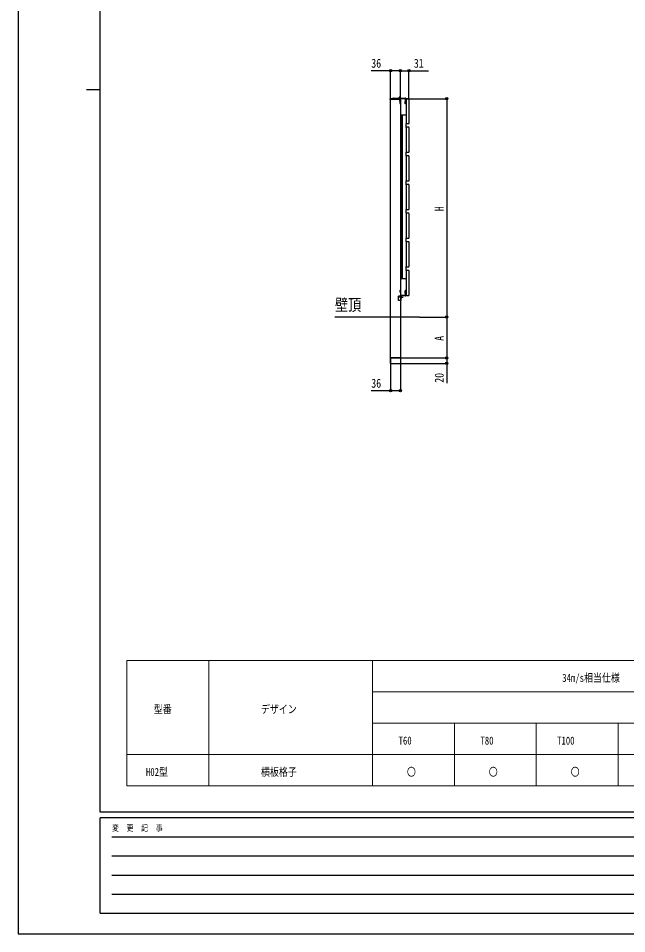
# Model space of a CAD drawing. Units: millimetres, scale not verified. Extents: x -4205 to 4205, y -2970 to 2970.
# Drawn here: x -4205 to -1976, y -2970 to 386 of the extents above; entities that cross this region are included whole.
import ezdxf
from ezdxf.enums import TextEntityAlignment as Align

# ---------------------------------------------------------------- set-up
doc = ezdxf.new("R2010")
doc.units = ezdxf.units.MM
doc.header["$LTSCALE"] = 10
doc.layers.add('0-1_TABLE1', color=7, linetype='Continuous', lineweight=18)
for name, color, linetype in [('0-2_USER1', 3, 'Continuous'), ('0-3_YKK_A1', 4, 'Continuous'), ('0-4_YKK_D', 6, 'Continuous'), ('0-5_YKK_ZWAK', 7, 'Continuous')]:
    doc.layers.add(name, color=color, linetype=linetype)
doc.styles.add('ＭＳ ゴシック', font='')
doc.styles.get('ＭＳ ゴシック').set_extended_font_data('MS Gothic')

msp = doc.modelspace()

# ---------------------------------------------------------------- linework, layer by layer
at = {"layer": '0-1_TABLE1'}
for p, q in [((-3807.37, -1968.12), (92.63, -1968.12)), ((-3807.37, -1968.12), (-3807.37, -2428.12)), ((-3507.37, -1968.12), (-3507.37, -2428.12)), ((-2907.37, -1968.12), (-2907.37, -2428.12)), ((-2907.37, -2083.12), (92.63, -2083.12)), ((-2907.37, -2198.12), (92.63, -2198.12)), ((-2607.37, -2198.12), (-2607.37, -2428.12)), ((-2307.37, -2198.12), (-2307.37, -2428.12)), ((-2007.37, -2198.12), (-2007.37, -2428.12)), ((-3807.37, -2313.12), (92.63, -2313.12)), ((-3807.37, -2428.12), (92.63, -2428.12))]:
    msp.add_line(p, q, dxfattribs=at)
at = {"layer": '0-3_YKK_A1'}
for p, q in [((-2842.89, 87.66), (-2842.89, 90.66)), ((-2809.09, 87.66), (-2842.89, 87.66)), ((-2841.69, 91.86), (-2787.92, 91.86)), ((-2840.89, -709.54), (-2840.89, 87.36)), ((-2831.89, 92.86), (-2787.92, 92.86)), ((-2804.11, 91.86), (-2812.06, 91.86)), ((-2810.16, 93.94), (-2809.23, 92.08)), ((-2809.23, 92.08), (-2808.09, 91.47)), ((-2809.09, 87.66), (-2804.89, 91.86)), ((-2808.51, 94.35), (-2808.51, 93.46)), ((-2808.09, 98.88), (-2808.09, 80.11)), ((-2808.09, 95.36), (-2808.09, 89.72)), ((-2787.41, 90.66), (-2806.09, 90.66)), ((-2805.34, 89.96), (-2805.34, 30.96)), ((-2804.89, 90.36), (-2804.89, -632.54)), ((-2804.89, 71.79), (-2804.89, 79.74)), ((-2784.44, 90.96), (-2804.34, 90.96)), ((-2785.72, 89.59), (-2786.35, 71.63)), ((-2784.73, 89.55), (-2785.21, 75.6)), ((-2784.19, 89.47), (-2784.19, 0.46)), ((-2774.59, 90.46), (-2783.19, 90.46)), ((-2773.59, 0.46), (-2773.59, 89.47)), ((-2784.44, 29.96), (-2804.34, 29.96)), ((-2802.09, -569.04), (-2802.09, 29.96)), ((-2797.69, -569.02), (-2797.69, 29.98)), ((-2797.39, -569.04), (-2797.39, 29.96)), ((-2784.19, -15.03), (-2784.19, -104.04)), ((-2783.89, -14.32), (-2783.89, -0.25)), ((-2783.19, -0.54), (-2774.59, -0.54)), ((-2774.59, -14.04), (-2783.19, -14.04)), ((-2773.59, -104.04), (-2773.59, -15.03)), ((-2784.19, -120.03), (-2784.19, -209.04)), ((-2783.89, -119.32), (-2783.89, -104.75)), ((-2783.19, -105.04), (-2774.59, -105.04)), ((-2774.59, -119.04), (-2783.19, -119.04)), ((-2773.59, -209.04), (-2773.59, -120.03)), ((-2784.19, -225.03), (-2784.19, -314.04)), ((-2783.89, -224.32), (-2783.89, -209.75)), ((-2783.19, -210.04), (-2774.59, -210.04)), ((-2774.59, -224.04), (-2783.19, -224.04)), ((-2773.59, -314.04), (-2773.59, -225.03)), ((-2784.19, -330.03), (-2784.19, -419.04)), ((-2783.89, -329.32), (-2783.89, -314.75)), ((-2783.19, -315.04), (-2774.59, -315.04)), ((-2774.59, -329.04), (-2783.19, -329.04)), ((-2773.59, -419.04), (-2773.59, -330.03)), ((-2784.19, -435.03), (-2784.19, -524.04)), ((-2783.89, -434.32), (-2783.89, -419.75)), ((-2783.19, -420.04), (-2774.59, -420.04)), ((-2774.59, -434.04), (-2783.19, -434.04)), ((-2773.59, -524.04), (-2773.59, -435.03)), ((-2783.89, -539.32), (-2783.89, -524.75)), ((-2783.19, -525.04), (-2774.59, -525.04)), ((-2805.34, -570.04), (-2805.34, -629.04)), ((-2784.44, -569.04), (-2804.34, -569.04)), ((-2784.19, -540.03), (-2784.19, -629.04)), ((-2774.59, -539.04), (-2783.19, -539.04)), ((-2773.59, -629.04), (-2773.59, -540.03)), ((-2811.89, -648.5), (-2811.89, -632.5)), ((-2802.89, -632.5), (-2811.89, -632.5)), ((-2795.39, -637.54), (-2808.43, -637.54)), ((-2804.89, -618.81), (-2804.89, -610.86)), ((-2804.89, -632.5), (-2804.89, -632)), ((-2804.89, -632.54), (-2804.89, -648.54)), ((-2784.44, -630.04), (-2804.34, -630.04)), ((-2802.89, -648.5), (-2802.89, -632)), ((-2802.89, -633.29), (-2802.89, -639.54)), ((-2802.89, -633.29), (-2802.38, -633.29)), ((-2802.89, -641.79), (-2802.89, -635.54)), ((-2802.39, -629.5), (-2786.49, -629.5)), ((-2786.49, -631.5), (-2802.39, -631.5)), ((-2802.38, -633.29), (-2802.38, -639.54)), ((-2802.38, -641.79), (-2802.38, -635.54)), ((-2787.29, -615.5), (-2786.69, -610.5)), ((-2786.49, -629.5), (-2787.29, -615.5)), ((-2784.7, -610.74), (-2786.69, -610.5)), ((-2785.28, -615.57), (-2784.7, -610.74)), ((-2784.49, -629.39), (-2785.28, -615.57)), ((-2783.19, -630.04), (-2774.59, -630.04)), ((-2802.89, -648.5), (-2811.89, -648.5)), ((-2804.89, -648.54), (-2804.89, -709.54)), ((-2802.89, -641.79), (-2802.38, -641.79)), ((-2735.55, -709.54), (-3044.76, -709.54)), ((-2804.89, -709.54), (-2804.89, -859.54)), ((-2804.69, -860.54), (-2841.09, -860.54)), ((-2841.09, -879.54), (-2804.69, -879.54))]:
    msp.add_line(p, q, dxfattribs=at)
for points in [[(-2807.66, 94.35), (-2807.66, 93.46), (-2808.51, 93.46)], [(-2806.01, 93.94), (-2806.94, 92.08), (-2808.09, 91.47)], [(-2806.96, 77.84), (-2805.1, 76.91), (-2804.49, 75.76)], [(-2806.96, 73.69), (-2805.1, 74.62), (-2804.49, 75.76)], [(-2786.35, 71.63), (-2787.55, 71.68), (-2786.91, 90.15)], [(-2806.96, -612.76), (-2805.1, -613.69), (-2804.49, -614.84)], [(-2806.96, -616.91), (-2805.1, -615.98), (-2804.49, -614.84)], [(-2800.79, -635.46), (-2802.7, -636.39), (-2803.31, -637.54)], [(-2800.79, -639.61), (-2802.7, -638.68), (-2803.31, -637.54)], [(-2804.89, -859.54), (-2840.89, -859.54), (-2840.89, -709.54)], [(-2841.09, -879.54), (-2841.09, -859.54), (-2804.69, -859.54), (-2804.69, -879.54)]]:
    msp.add_lwpolyline(points, dxfattribs=at)
for centre, radius, start, end in [((-2841.69, 90.66), 1.2, 90, 180), ((-2831.89, 91.86), 1, 90, 180), ((-2812.06, 92.14), 0.274, 142.28591, 270), ((-2808.09, 89.06), 5.3, 94.59941, 142.28591), ((-2808.09, 89.06), 5.3, 37.71409, 85.40059), ((-2802.09, 75.76), 5.3, 127.71409, 232.28591), ((-2804.34, 89.96), 1, 90, 180), ((-2805.16, 79.74), 0.274, 0, 127.71409), ((-2805.16, 71.79), 0.274, 232.28591, 0), ((-2804.11, 92.14), 0.274, 270, 37.71409), ((-2787.92, 89.66), 3.2, 358, 90), ((-2787.92, 89.66), 2.2, 358, 90), ((-2787.41, 90.16), 0.5, 358, 90), ((-2786.21, 75.63), 1, 268, 358), ((-2784.44, 89.96), 1, 25.92781, 90), ((-2804.34, 30.96), 1, 180, 270), ((-2784.44, 30.96), 1, 270, 284.47751), ((-2804.34, -570.04), 1, 90, 180), ((-2784.44, -570.04), 1, 75.52249, 90), ((-2802.09, -614.84), 5.3, 127.71409, 232.28591), ((-2804.34, -629.04), 1, 180, 270), ((-2805.16, -610.86), 0.274, 0, 127.71409), ((-2805.16, -618.81), 0.274, 232.28591, 0), ((-2802.39, -632), 2.5, 90, 180), ((-2802.39, -632), 0.5, 90, 180), ((-2805.92, -637.54), 5.53, 43.21261, 50.20587), ((-2805.92, -637.54), 5.53, 316.78739, 43.21261), ((-2786.49, -629.5), 2, 270, 3.27049), ((-2784.44, -629.04), 1, 270, 296.38953), ((-2805.92, -637.54), 5.53, 309.79413, 316.78739)]:
    msp.add_arc(centre, radius, start, end, dxfattribs=at)
for centre, major_axis in [((-2783.19, 89.46), (-0.71, 0.71)), ((-2774.59, 89.46), (0.71, 0.71)), ((-2783.19, 0.47), (-0.71, -0.71)), ((-2774.59, 0.47), (0.71, -0.71)), ((-2783.19, -15.04), (-0.71, 0.71)), ((-2774.59, -15.04), (0.71, 0.71)), ((-2783.19, -104.03), (-0.71, -0.71)), ((-2783.19, -120.04), (-0.71, 0.71)), ((-2774.59, -104.03), (0.71, -0.71)), ((-2774.59, -120.04), (0.71, 0.71)), ((-2783.19, -209.03), (-0.71, -0.71)), ((-2783.19, -225.04), (-0.71, 0.71)), ((-2774.59, -209.03), (0.71, -0.71)), ((-2774.59, -225.04), (0.71, 0.71)), ((-2783.19, -314.03), (-0.71, -0.71)), ((-2783.19, -330.04), (-0.71, 0.71)), ((-2774.59, -314.03), (0.71, -0.71)), ((-2774.59, -330.04), (0.71, 0.71)), ((-2783.19, -419.03), (-0.71, -0.71)), ((-2783.19, -435.04), (-0.71, 0.71)), ((-2774.59, -419.03), (0.71, -0.71)), ((-2774.59, -435.04), (0.71, 0.71)), ((-2783.19, -524.03), (-0.71, -0.71)), ((-2774.59, -524.03), (0.71, -0.71)), ((-2783.19, -540.04), (-0.71, 0.71)), ((-2774.59, -540.04), (0.71, 0.71)), ((-2783.19, -629.03), (-0.71, -0.71)), ((-2774.59, -629.03), (0.71, -0.71))]:
    msp.add_ellipse(centre, major_axis=major_axis, ratio=0.99628, start_param=5.4996506, end_param=7.06672, dxfattribs=at)
at = {"layer": '0-4_YKK_D'}
for p, q in [((-2840.89, 88.36), (-2840.89, 194.44)), ((-2804.89, 91.36), (-2804.89, 194.44)), ((-2804.89, 88.36), (-2804.89, 194.44)), ((-2773.89, 90.46), (-2773.89, 194.44)), ((-2787.87, 90.46), (-2634.55, 90.46)), ((-2635.55, 90.46), (-2635.55, -709.54)), ((-2734.55, -709.54), (-2634.55, -709.54)), ((-2734.55, -709.54), (-2634.55, -709.54)), ((-2635.55, -709.54), (-2635.55, -859.54)), ((-2840.89, -860.54), (-2840.89, -980.54)), ((-2804.89, -860.54), (-2804.89, -980.54)), ((-2803.69, -859.54), (-2634.55, -859.54)), ((-2803.69, -859.54), (-2634.55, -859.54)), ((-2803.69, -879.54), (-2634.55, -879.54))]:
    msp.add_line(p, q, dxfattribs=at)
for points in [[(-2804.89, 193.44), (-2840.89, 193.44), (-2912.69, 193.44)], [(-2804.89, 193.44), (-2773.89, 193.44), (-2702.09, 193.44)], [(-2635.55, -859.54), (-2635.55, -879.54), (-2635.55, -951.34)], [(-2804.89, -979.54), (-2840.89, -979.54), (-2912.69, -979.54)]]:
    msp.add_lwpolyline(points, dxfattribs=at)
for centre in [(-2840.89, 193.44), (-2804.89, 193.44), (-2804.89, 193.44), (-2773.89, 193.44), (-2635.55, 90.46), (-2635.55, -709.54), (-2635.55, -709.54), (-2635.55, -859.54), (-2635.55, -859.54), (-2635.55, -879.54), (-2840.89, -979.54), (-2804.89, -979.54)]:
    msp.add_circle(centre, 4.25, dxfattribs=at)
at = {"layer": '0-5_YKK_ZWAK'}
for p, q in [((-3904.98, -2525), (-3904.98, 2775)), ((-3954.98, 125), (-3904.98, 125)), ((3895.02, -2525), (-3904.98, -2525)), ((-1304.98, -2545), (-3904.98, -2545)), ((-3904.98, -2895), (-3904.98, -2545)), ((-3862.48, -2615), (-1354.98, -2615)), ((-3862.48, -2685), (-1354.98, -2685)), ((-3862.48, -2755), (-1354.98, -2755)), ((-3862.48, -2825), (-1354.98, -2825)), ((-3904.98, -2895), (-1304.98, -2895))]:
    msp.add_line(p, q, dxfattribs=at)
msp.add_lwpolyline([(-4205, -2970), (4205, -2970), (4205, 2970), (-4205, 2970)], close=True, dxfattribs=at)

# ---------------------------------------------------------------- texts
at = {"layer": '0-1_TABLE1', "style": 'ＭＳ ゴシック', "width": 0.8}
for s, p in [('34m/s相当仕様', (-2212.17, -2055.62)), ('型番', (-3708.57, -2170.62)), ('デザイン', (-3316.17, -2170.62)), ('T60', (-2811.77, -2285.62)), ('T80', (-2511.77, -2285.62)), ('T100', (-2230.97, -2285.62)), ('H02型', (-3737.37, -2400.62)), ('横板格子', (-3316.17, -2400.62)), ('〇', (-2781.37, -2400.62)), ('〇', (-2481.37, -2400.62)), ('〇', (-2181.37, -2400.62))]:
    msp.add_text(s, height=29.33, dxfattribs=at).set_placement(p, align=Align.BOTTOM_LEFT)
at = {"layer": '0-2_USER1', "style": 'ＭＳ ゴシック', "width": 0.8}
msp.add_text('壁頂', height=43.99, dxfattribs=at).set_placement((-3044.76, -700), align=Align.BOTTOM_LEFT)
at = {"layer": '0-4_YKK_D', "style": 'ＭＳ ゴシック', "width": 0.8}
for s, p in [('36', (-2911.69, 194.44)), ('31', (-2755.89, 194.44)), ('36', (-2911.69, -978.54))]:
    msp.add_text(s, height=32.99, dxfattribs=at).set_placement(p, align=Align.BOTTOM_LEFT)
for s, p in [('H', (-2636.35, -321.54)), ('A', (-2636.35, -796.54)), ('20', (-2636.55, -950.34))]:
    msp.add_text(s, height=32.99, rotation=90, dxfattribs=at).set_placement(p, align=Align.BOTTOM_LEFT)
at = {"layer": '0-5_YKK_ZWAK', "style": 'ＭＳ ゴシック', "width": 0.8}
msp.add_text('変  更  記  事', height=21.99, dxfattribs=at).set_placement((-3861.31, -2600), align=Align.BOTTOM_LEFT)

doc.saveas('drawing.dxf')
